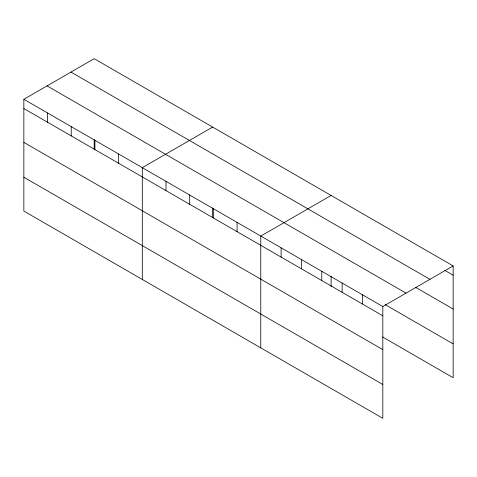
<?xml version="1.0" encoding="UTF-8"?>
<svg xmlns="http://www.w3.org/2000/svg" width="477" height="477" viewBox="0 0 477 477"><rect width="100%" height="100%" fill="white"/><g stroke="black" fill="none" stroke-linecap="round" stroke-linejoin="round"><path stroke-width="0.72" d="M382.816 349.629L382.816 306.532L23.85 99.288L23.85 211.072L382.816 418.317L382.816 349.629L23.85 142.379M382.59 336.977L453.15 377.712L453.15 265.927L94.184 58.683L23.85 99.288M212.641 127.073L142.307 167.677L142.307 279.462M331.104 195.463L260.77 236.073L260.77 347.852M382.816 306.532L453.15 265.927M444.886 270.417L453.15 275.187M70.972 72.081L429.938 279.331M415.646 287.369L453.15 309.024M47.062 85.884L406.028 293.134M385.136 304.612L453.15 343.881M23.85 108.547L382.816 315.792M23.85 177.235L382.816 384.486M362.478 294.792L362.478 304.052M342.134 283.046L342.134 292.306M331.104 276.356L331.104 286.653M321.796 271.306L321.796 280.565M301.452 259.56L301.452 268.819M281.108 247.813L281.108 257.073M237.075 222.389L237.075 231.649M213.386 208.711L213.386 217.971M212.641 207.966L212.641 217.53M189.691 195.033L189.691 204.293M166.002 181.355L166.002 190.615M118.618 153.999L118.618 163.259M94.923 140.321L94.923 149.581M94.184 139.576L94.184 149.873M71.234 126.643L71.234 135.903M47.539 112.966L47.539 122.225"/></g></svg>
